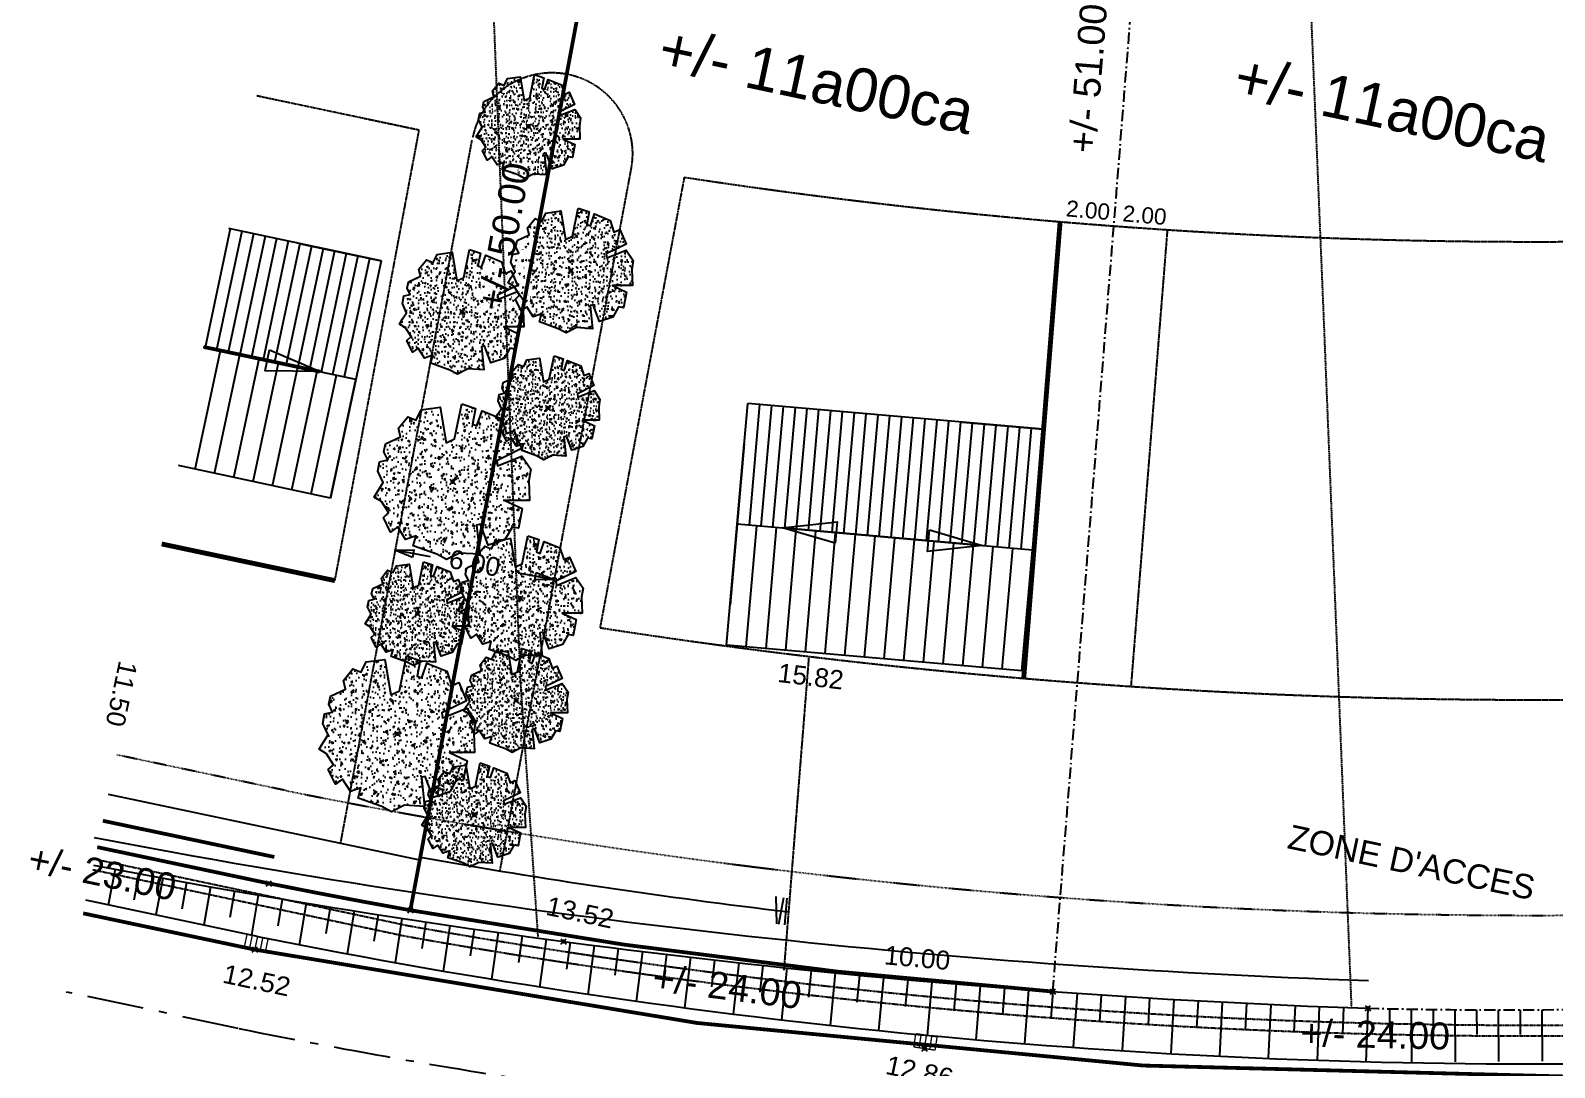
# Model space of a CAD drawing. Header units: millimetres. Extents: x -44462 to 306987, y -116160 to 12874.
# Drawn here: x 40287 to 45942, y 3058 to 6907 of the extents above; entities that cross this region are included whole.
import ezdxf
from ezdxf.enums import TextEntityAlignment as Align

# ---------------------------------------------------------------- set-up
doc = ezdxf.new("R2010")
doc.units = ezdxf.units.MM
doc.header["$PDMODE"] = 35
doc.header["$PDSIZE"] = 10
for name, pattern in [('DCAD_Center', [36, 21, -6, 3, -6]), ('DCAD_Dashed', [33, 21, -12]), ('DCAD_Phantom', [38, 14, -6, 3, -6, 3, -6])]:
    doc.linetypes.add(name, pattern=pattern)
for name, color, linetype in [('1', 7, 'Continuous'), ('2', 7, 'Continuous'), ('34', 7, 'Continuous'), ('38', 7, 'Continuous'), ('5', 7, 'Continuous'), ('BLANC', 7, 'Continuous'), ('BUREAU01', 1, 'Continuous'), ('COULEUR 8', 8, 'Continuous'), ('ROUGE', 1, 'Continuous'), ('TEXTE', 1, 'Continuous')]:
    doc.layers.add(name, color=color, linetype=linetype)
doc.styles.add('CENTURY GOTHIC', font='GOTHIC.TTF')
pattern_1 = [(83, (5373.626, -13432.752), (36.038852, 19.162198), [4.25172, -46.768935]), (28, (5373.626, -13432.75), (-29.821, 31.47816), [3.401377, -37.415148]), (133.4514, (5376.63, -13431.155), (6.217893, 50.64035), [3.613407, -39.74748]), (79.1842, (5367.45, -13423.243), (55.85128, 25.08205), [6.37758, -70.1534]), (129.6356, (5372.105, -13421.15), (14.361265, 75.17144), [5.42011, -59.62121]), (24.1842, (5367.45, -13423.24), (14.36121, 75.17145), [5.10207, -56.12272]), (54, (5373.75, -13422.533), (40.810308, -0.712347), [4.25172, -46.768935]), (359, (5373.75, -13422.533), (-10.82112, 41.988924), [3.401377, -37.415148]), (104.4514, (5377.15, -13422.592), (29.98922, 41.276554), [3.613407, -39.74748]), (70.5, (5373.626, -13432.752), (-9.7000967, 16.202517), [0.070862, -36.961631, 0.070862, -37.982044, 0.070862, -37.556872]), (40.5, (5373.626, -13432.752), (0.329744, 26.874248), [0.070862, -21.655434, 0.070862, -36.111287, 0.070862, -14.314129]), (0.5, (5363.024, -13439.637), (26.076398, 15.409623), [0.070862, -14.172404, 0.070862, -44.217902, 0.070862, -58.673754]), (350.5, (5358.27, -13442.725), (24.636174, 22.765477), [0.070862, -18.424126, 0.070862, -29.365222, 0.070862, -41.66687])]
pattern_2 = [(83, (5373.626, -13432.752), (36.038852, 19.162198), [4.25172, -46.768935]), (28, (5373.626, -13432.75), (-29.821, 31.47816), [3.401377, -37.415148]), (133.4514, (5376.63, -13431.155), (6.217893, 50.64035), [3.613407, -39.74748]), (79.1842, (5367.45, -13423.243), (55.85128, 25.08205), [6.37758, -70.1534]), (129.6356, (5372.105, -13421.15), (14.361265, 75.17144), [5.42011, -59.62121]), (24.1842, (5367.45, -13423.24), (14.36121, 75.17145), [5.10207, -56.12272]), (54, (5373.75, -13422.533), (40.810308, -0.712347), [4.25172, -46.768935]), (359, (5373.75, -13422.533), (-10.82112, 41.988924), [3.401377, -37.415148]), (104.4514, (5377.15, -13422.592), (29.98922, 41.276554), [3.613407, -39.74748]), (70.5, (5373.626, -13432.752), (-9.7000967, 16.202517), [0.070862, -36.961631, 0.070862, -37.982044, 0.070862, -37.556872]), (40.5, (5373.626, -13432.752), (0.329744, 26.874248), [0.070862, -21.655434, 0.070862, -36.111287, 0.070862, -14.314129]), (0.5, (5363.024, -13439.637), (26.076398, 15.409623), [0.070862, -14.172404, 0.070862, -44.217902, 0.070862, -58.673754]), (350.5, (5358.27, -13442.725), (24.636174, 22.765477), [0.070862, -18.424126, 0.070862, -29.365222, 0.070862, -41.66687])]
pattern_3 = [(83, (5373.626, -13432.75), (43.246623, 22.994637), [5.102066, -56.12272]), (28, (5373.626, -13432.75), (-35.7852, 37.77379), [4.08165, -44.89818]), (133.4514, (5377.23, -13430.836), (7.46147, 60.76842), [4.33609, -47.696974]), (79.1842, (5366.216, -13421.34), (67.021535, 30.09846), [7.6531, -84.18408]), (129.6356, (5371.8, -13418.83), (17.23352, 90.20573), [6.50413, -71.54545]), (24.1842, (5366.216, -13421.34), (17.23345, 90.20574), [6.12248, -67.34727]), (54, (5373.774, -13420.49), (48.97237, -0.854816), [5.102066, -56.12272]), (359, (5373.774, -13420.49), (-12.98534, 50.38671), [4.08165, -44.89818]), (104.4514, (5377.855, -13420.56), (35.987065, 49.531865), [4.33609, -47.696974]), (70.5, (5373.626, -13432.752), (-11.640116, 19.44302), [0.085034, -44.353957, 0.085034, -45.578453, 0.085034, -45.068246]), (40.5, (5373.626, -13432.752), (0.395693, 32.249098), [0.085034, -25.98652, 0.085034, -43.333544, 0.085034, -17.176954]), (0.5, (5360.903, -13441.014), (31.291678, 18.491548), [0.085034, -17.006885, 0.085034, -53.061482, 0.085034, -70.408505]), (350.5, (5355.198, -13444.72), (29.563409, 27.318572), [0.085034, -22.10895, 0.085034, -35.238266, 0.085034, -50.000243])]

msp = doc.modelspace()

# ---------------------------------------------------------------- hatches: boundary and pattern name
at = {"layer": '1', "linetype": 'Continuous'}
h = msp.add_hatch(dxfattribs=at)
h.set_pattern_fill('DC_XCONCRETE3', color=94, scale=5.668962, angle=33, style=0)
h.set_pattern_definition(pattern_1)
h.paths.add_polyline_path([(42157.5, 6741.8), (42191.5, 6731.3), (42184, 6692.6), (42195.3, 6688.2), (42208, 6725.1), (42257, 6705.1), (42268.5, 6669.2), (42286.5, 6677), (42305.7, 6631.9), (42244.6, 6601.8), (42246, 6589.2), (42306.5, 6613.3), (42328.2, 6580.7), (42323.7, 6552.9), (42325.5, 6503.4), (42264, 6503.4), (42307.5, 6483.3), (42297.9, 6434.7), (42282.1, 6437.4), (42264.5, 6406.3), (42223.4, 6392.5), (42203.7, 6444.5), (42194.3, 6442.4), (42202.2, 6370.4), (42152.4, 6373.5), (42120.2, 6357.1), (42096.3, 6370.3), (42037.9, 6391), (42044.6, 6416.2), (42018.8, 6407.3), (41999.4, 6438.1), (41981.7, 6425.4), (41964, 6461.3), (41976.9, 6473.6), (41959.4, 6500.6), (41941.3, 6511.9), (41950.9, 6528.3), (41963.2, 6547.6), (41950.1, 6575.6), (41954.4, 6599.3), (41974.5, 6603.9), (41965.1, 6623.7), (41969.2, 6643.3), (42006.4, 6660.7), (42001.4, 6682.2), (42024.6, 6710.8), (42045.3, 6702.3), (42057.5, 6727.7), (42104, 6734.2), (42118.8, 6646.3), (42140, 6656.2)], flags=0)
h = msp.add_hatch(dxfattribs=at)
h.set_pattern_fill('DC_XCONCRETE3', color=94, scale=6.802754, angle=33, style=0)
h.set_pattern_definition(pattern_3)
h.paths.add_polyline_path([(42319.1, 6245.7), (42359.9, 6233.1), (42350.9, 6186.6), (42364.5, 6181.3), (42379.6, 6225.6), (42438.5, 6201.6), (42452.3, 6158.5), (42473.9, 6167.9), (42496.9, 6113.8), (42423.6, 6077.7), (42425.3, 6062.6), (42497.9, 6091.5), (42524, 6052.3), (42518.5, 6019), (42520.7, 5959.5), (42446.9, 5959.6), (42499.1, 5935.4), (42487.6, 5877.2), (42468.6, 5880.4), (42447.5, 5843.1), (42398.1, 5826.5), (42374.5, 5888.9), (42363.3, 5886.4), (42372.8, 5799.9), (42312.9, 5803.7), (42274.3, 5784), (42245.7, 5799.9), (42175.5, 5824.7), (42183.6, 5854.9), (42152.6, 5844.3), (42129.3, 5881.2), (42108.1, 5866), (42086.9, 5909.1), (42102.3, 5923.8), (42081.3, 5956.2), (42059.6, 5969.8), (42071.2, 5989.5), (42085.9, 6012.6), (42070.1, 6046.3), (42075.4, 6074.7), (42099.5, 6080.2), (42088.1, 6103.9), (42093.1, 6127.5), (42137.7, 6148.3), (42131.8, 6174.2), (42159.5, 6208.5), (42184.4, 6198.2), (42199.1, 6228.7), (42254.9, 6236.6), (42272.6, 6131.1), (42298.1, 6142.9)], flags=0)
h = msp.add_hatch(dxfattribs=at)
h.set_pattern_fill('DC_XCONCRETE3', color=94, scale=6.802754, angle=33, style=0)
h.set_pattern_definition(pattern_3)
h.paths.add_polyline_path([(41916, 6092.3), (41956.8, 6079.7), (41947.7, 6033.3), (41961.3, 6027.9), (41976.5, 6072.3), (42035.3, 6048.3), (42049.1, 6005.2), (42070.8, 6014.5), (42093.7, 5960.4), (42020.5, 5924.4), (42022.2, 5909.2), (42094.7, 5938.1), (42120.8, 5898.9), (42115.4, 5865.6), (42117.5, 5806.2), (42043.8, 5806.3), (42096, 5782), (42084.4, 5723.8), (42065.4, 5727.1), (42044.4, 5689.7), (41995, 5673.2), (41971.3, 5735.6), (41960.1, 5733), (41969.6, 5646.6), (41909.8, 5650.3), (41871.1, 5630.6), (41842.6, 5646.5), (41772.4, 5671.3), (41780.5, 5701.5), (41749.5, 5690.9), (41726.2, 5727.8), (41704.9, 5712.7), (41683.8, 5755.7), (41699.2, 5770.5), (41678.2, 5802.8), (41656.5, 5816.4), (41668.1, 5836.1), (41682.8, 5859.2), (41667, 5892.9), (41672.2, 5921.3), (41696.4, 5926.8), (41685, 5950.6), (41690, 5974.1), (41734.6, 5995), (41728.6, 6020.8), (41756.4, 6055.1), (41781.3, 6044.9), (41796, 6075.4), (41851.7, 6083.2), (41869.5, 5977.8), (41895, 5989.6)], flags=0)
h = msp.add_hatch(dxfattribs=at)
h.set_pattern_fill('DC_XCONCRETE3', color=94, scale=5.668962, angle=33, style=0)
h.set_pattern_definition(pattern_1)
h.paths.add_polyline_path([(42229.5, 5698.4), (42263.5, 5687.9), (42255.9, 5649.2), (42267.3, 5644.8), (42279.9, 5681.7), (42329, 5661.7), (42340.5, 5625.8), (42358.5, 5633.6), (42377.6, 5588.5), (42316.6, 5558.5), (42318, 5545.9), (42378.5, 5569.9), (42400.2, 5537.3), (42395.7, 5509.5), (42397.4, 5460), (42336, 5460.1), (42379.5, 5439.9), (42369.9, 5391.4), (42354.1, 5394), (42336.5, 5362.9), (42295.3, 5349.1), (42275.6, 5401.1), (42266.3, 5399), (42274.2, 5327), (42224.3, 5330.1), (42192.1, 5313.7), (42168.3, 5326.9), (42109.8, 5347.6), (42116.6, 5372.8), (42090.8, 5363.9), (42071.3, 5394.7), (42053.6, 5382.1), (42036, 5417.9), (42048.8, 5430.2), (42031.3, 5457.2), (42013.3, 5468.5), (42022.9, 5484.9), (42035.2, 5504.2), (42022, 5532.3), (42026.4, 5555.9), (42046.5, 5560.5), (42037, 5580.3), (42041.2, 5599.9), (42078.4, 5617.3), (42073.4, 5638.9), (42096.5, 5667.4), (42117.3, 5658.9), (42129.5, 5684.3), (42176, 5690.8), (42190.8, 5603), (42212, 5612.8)], flags=0)
h = msp.add_hatch(dxfattribs=at)
h.set_pattern_fill('DC_XCONCRETE3', color=94, scale=8.503443, angle=33, style=0)
h.set_pattern_definition([(83, (5373.626, -13432.75), (54.05828, 28.743297), [6.37758, -70.1534]), (28, (5373.626, -13432.75), (-44.7315, 47.21724), [5.10207, -56.12272]), (133.4514, (5378.13, -13430.357), (9.32684, 75.96053), [5.42011, -59.62122]), (79.1842, (5364.36, -13418.49), (83.77692, 37.62307), [9.56637, -105.2301]), (129.6356, (5371.345, -13415.35), (21.5419, 112.75716), [8.13017, -89.43181]), (24.1842, (5364.36, -13418.49), (21.5418, 112.75718), [7.6531, -84.18408]), (54, (5373.81, -13417.423), (61.21546, -1.06852), [6.37758, -70.1534]), (359, (5373.81, -13417.423), (-16.23168, 62.98339), [5.10207, -56.12272]), (104.4514, (5378.91, -13417.51), (44.98383, 61.91483), [5.42011, -59.62122]), (70.5, (5373.626, -13432.752), (-14.550145, 24.303775), [0.106293, -55.442446, 0.106293, -56.973066, 0.106293, -56.335308]), (40.5, (5373.626, -13432.752), (0.494617, 40.311372), [0.106293, -32.48315, 0.106293, -54.16693, 0.106293, -21.471193]), (0.5, (5357.723, -13443.08), (39.114597, 23.114435), [0.106293, -21.258607, 0.106293, -66.326853, 0.106293, -88.010632]), (350.5, (5350.59, -13447.71), (36.95426, 34.148215), [0.106293, -27.63619, 0.106293, -44.047833, 0.106293, -62.500304])])
h.paths.add_polyline_path([(41887.2, 5519.8), (41938.2, 5504.1), (41926.9, 5446), (41943.9, 5439.3), (41962.9, 5494.7), (42036.4, 5464.7), (42053.7, 5410.9), (42080.7, 5422.5), (42109.4, 5354.9), (42017.9, 5309.8), (42020, 5290.9), (42110.7, 5327), (42143.3, 5278.1), (42136.5, 5236.5), (42139.1, 5162.1), (42046.9, 5162.2), (42112.2, 5132), (42097.8, 5059.2), (42074.1, 5063.2), (42047.7, 5016.5), (41986, 4995.9), (41956.4, 5073.9), (41942.4, 5070.7), (41954.3, 4962.6), (41879.4, 4967.3), (41831.2, 4942.7), (41795.4, 4962.6), (41707.7, 4993.5), (41717.8, 5031.3), (41679.1, 5018), (41650, 5064.2), (41623.4, 5045.2), (41596.9, 5099), (41616.2, 5117.5), (41590, 5157.9), (41562.9, 5174.9), (41577.3, 5199.5), (41595.8, 5228.4), (41576, 5270.5), (41582.5, 5306), (41612.7, 5313), (41598.5, 5342.6), (41604.8, 5372), (41660.5, 5398.1), (41653, 5430.4), (41687.8, 5473.3), (41718.9, 5460.5), (41737.2, 5498.6), (41806.9, 5508.4), (41829.1, 5376.6), (41861, 5391.4)], flags=0)
h = msp.add_hatch(dxfattribs=at)
h.set_pattern_fill('DC_XCONCRETE3', color=94, scale=6.802754, angle=33, style=0)
h.set_pattern_definition([(83, (5373.626, -13432.75), (43.246623, 22.994637), [5.102066, -56.12272]), (28, (5373.626, -13432.75), (-35.7852, 37.77379), [4.08165, -44.89818]), (133.4514, (5377.23, -13430.836), (7.46147, 60.76842), [4.33609, -47.696974]), (79.1842, (5366.216, -13421.34), (67.021535, 30.09846), [7.6531, -84.18408]), (129.6356, (5371.8, -13418.83), (17.23352, 90.20573), [6.50413, -71.54545]), (24.1842, (5366.216, -13421.34), (17.23345, 90.20574), [6.12248, -67.34727]), (54, (5373.774, -13420.49), (48.97237, -0.854816), [5.102066, -56.12272]), (359, (5373.774, -13420.49), (-12.98534, 50.38671), [4.08165, -44.89818]), (104.4514, (5377.855, -13420.56), (35.987065, 49.531865), [4.33609, -47.696974]), (70.5, (5373.626, -13432.752), (-11.640116, 19.44302), [0.085034, -44.353957, 0.085034, -45.578453, 0.085034, -45.068246]), (40.5, (5373.626, -13432.752), (0.395693, 32.249098), [0.085034, -25.98652, 0.085034, -43.333544, 0.085034, -17.176954]), (0.5, (5360.903, -13441.014), (31.291678, 18.491548), [0.085034, -17.006885, 0.085034, -53.061482, 0.085034, -70.408505]), (350.5, (5355.198, -13444.72), (29.563409, 27.318572), [0.085034, -22.10895, 0.085034, -35.238266, 0.085034, -50.000243])])
h.paths.add_polyline_path([(42132.5, 5030.3), (42173.3, 5017.7), (42164.2, 4971.3), (42177.9, 4965.9), (42193, 5010.2), (42251.9, 4986.3), (42265.7, 4943.2), (42287.3, 4952.5), (42310.3, 4898.4), (42237, 4862.3), (42238.7, 4847.2), (42311.2, 4876.1), (42337.4, 4836.9), (42331.9, 4803.6), (42334, 4744.2), (42260.3, 4744.3), (42312.5, 4720), (42301, 4661.8), (42282, 4665), (42260.9, 4627.7), (42211.5, 4611.2), (42187.9, 4673.6), (42176.7, 4671), (42186.2, 4584.6), (42126.3, 4588.3), (42087.7, 4568.6), (42059.1, 4584.5), (41988.9, 4609.3), (41997, 4639.5), (41966, 4628.9), (41942.7, 4665.8), (41921.5, 4650.7), (41900.3, 4693.7), (41915.7, 4708.5), (41894.7, 4740.8), (41873, 4754.4), (41884.6, 4774.1), (41899.3, 4797.2), (41883.5, 4830.9), (41888.7, 4859.3), (41912.9, 4864.8), (41901.5, 4888.6), (41906.5, 4912.1), (41951.1, 4932.9), (41945.1, 4958.8), (41972.9, 4993.1), (41997.8, 4982.9), (42012.5, 5013.4), (42068.3, 5021.2), (42086, 4915.7), (42111.5, 4927.6)], flags=0)
h = msp.add_hatch(dxfattribs=at)
h.set_pattern_fill('DC_XCONCRETE3', color=94, scale=5.668962, angle=33, style=0)
h.set_pattern_definition(pattern_2)
h.paths.add_polyline_path([(41745.3, 4934.1), (41779.3, 4923.6), (41771.8, 4884.9), (41783.1, 4880.5), (41795.8, 4917.4), (41844.8, 4897.4), (41856.3, 4861.5), (41874.3, 4869.3), (41893.5, 4824.2), (41832.4, 4794.1), (41833.8, 4781.5), (41894.3, 4805.6), (41916, 4773), (41911.5, 4745.2), (41913.3, 4695.7), (41851.8, 4695.7), (41895.3, 4675.6), (41885.7, 4627), (41869.9, 4629.7), (41852.3, 4598.6), (41811.1, 4584.8), (41791.5, 4636.8), (41782.1, 4634.7), (41790, 4562.7), (41740.1, 4565.8), (41708, 4549.4), (41684.1, 4562.6), (41625.7, 4583.3), (41632.4, 4608.5), (41606.6, 4599.6), (41587.2, 4630.4), (41569.5, 4617.8), (41551.8, 4653.6), (41564.7, 4665.9), (41547.2, 4692.9), (41529.1, 4704.2), (41538.7, 4720.6), (41551, 4739.9), (41537.8, 4767.9), (41542.2, 4791.6), (41562.3, 4796.2), (41552.8, 4816), (41557, 4835.6), (41594.2, 4853), (41589.2, 4874.5), (41612.3, 4903.1), (41633.1, 4894.6), (41645.3, 4920), (41691.8, 4926.5), (41706.6, 4838.7), (41727.8, 4848.5)], flags=0)
h = msp.add_hatch(dxfattribs=at)
h.set_pattern_fill('DC_XCONCRETE3', color=94, scale=8.503443, angle=33, style=0)
h.set_pattern_definition([(83, (5373.626, -13432.75), (54.05828, 28.743297), [6.37758, -70.1534]), (28, (5373.626, -13432.75), (-44.7315, 47.21724), [5.10207, -56.12272]), (133.4514, (5378.13, -13430.357), (9.32684, 75.96053), [5.42011, -59.62122]), (79.1842, (5364.36, -13418.49), (83.77692, 37.62307), [9.56637, -105.2301]), (129.6356, (5371.345, -13415.35), (21.5419, 112.75716), [8.13017, -89.43181]), (24.1842, (5364.36, -13418.49), (21.5418, 112.75718), [7.6531, -84.18408]), (54, (5373.81, -13417.423), (61.21546, -1.06852), [6.37758, -70.1534]), (359, (5373.81, -13417.423), (-16.23168, 62.98339), [5.10207, -56.12272]), (104.4514, (5378.91, -13417.51), (44.98383, 61.91483), [5.42011, -59.62122]), (70.5, (5373.626, -13432.752), (-14.550145, 24.303775), [0.106293, -55.442446, 0.106293, -56.973066, 0.106293, -56.335308]), (40.5, (5373.626, -13432.752), (0.494617, 40.311372), [0.106293, -32.48315, 0.106293, -54.16693, 0.106293, -21.471193]), (0.5, (5357.723, -13443.08), (39.114597, 23.114435), [0.106293, -21.258607, 0.106293, -66.326853, 0.106293, -88.010632]), (350.5, (5350.59, -13447.71), (36.95426, 34.148215), [0.106293, -27.63619, 0.106293, -44.047833, 0.106293, -62.500304])])
h.paths.add_polyline_path([(41682.7, 4584.1), (41733.7, 4568.4), (41722.4, 4510.3), (41739.4, 4503.6), (41758.3, 4559.1), (41831.9, 4529.1), (41849.1, 4475.2), (41876.2, 4486.9), (41904.9, 4419.3), (41813.3, 4374.2), (41815.4, 4355.3), (41906.1, 4391.3), (41938.8, 4342.4), (41932, 4300.8), (41934.6, 4226.4), (41842.4, 4226.6), (41907.7, 4196.3), (41893.3, 4123.5), (41869.5, 4127.5), (41843.2, 4080.9), (41781.4, 4060.2), (41751.9, 4138.2), (41737.9, 4135), (41749.8, 4027), (41674.9, 4031.6), (41626.6, 4007), (41590.9, 4026.9), (41503.2, 4057.8), (41513.3, 4095.7), (41474.6, 4082.4), (41445.5, 4128.5), (41418.9, 4109.6), (41392.4, 4163.4), (41411.7, 4181.8), (41385.4, 4222.2), (41358.3, 4239.3), (41372.8, 4263.9), (41391.2, 4292.8), (41371.5, 4334.9), (41378, 4370.4), (41408.2, 4377.3), (41394, 4406.9), (41400.2, 4436.4), (41456, 4462.4), (41448.5, 4494.8), (41483.2, 4537.6), (41514.3, 4524.8), (41532.7, 4562.9), (41602.4, 4572.7), (41624.6, 4440.9), (41656.4, 4455.7)], flags=0)
h = msp.add_hatch(dxfattribs=at)
h.set_pattern_fill('DC_XCONCRETE3', color=94, scale=5.668962, angle=33, style=0)
h.set_pattern_definition(pattern_2)
h.paths.add_polyline_path([(42111.5, 4612.1), (42145.5, 4601.6), (42137.9, 4562.9), (42149.3, 4558.5), (42161.9, 4595.4), (42210.9, 4575.4), (42222.4, 4539.5), (42240.5, 4547.3), (42259.6, 4502.2), (42198.6, 4472.1), (42200, 4459.5), (42260.4, 4483.6), (42282.2, 4450.9), (42277.7, 4423.2), (42279.4, 4373.7), (42218, 4373.7), (42261.5, 4353.6), (42251.9, 4305), (42236, 4307.7), (42218.5, 4276.6), (42177.3, 4262.8), (42157.6, 4314.8), (42148.3, 4312.7), (42156.2, 4240.7), (42106.3, 4243.8), (42074.1, 4227.4), (42050.3, 4240.6), (41991.8, 4261.3), (41998.5, 4286.5), (41972.8, 4277.6), (41953.3, 4308.4), (41935.6, 4295.7), (41918, 4331.6), (41930.8, 4343.9), (41913.3, 4370.9), (41895.2, 4382.2), (41904.9, 4398.6), (41917.2, 4417.9), (41904, 4445.9), (41908.4, 4469.6), (41928.5, 4474.2), (41919, 4494), (41923.2, 4513.6), (41960.3, 4531), (41955.4, 4552.5), (41978.5, 4581.1), (41999.2, 4572.6), (42011.5, 4598), (42057.9, 4604.5), (42072.8, 4516.6), (42094, 4526.5)], flags=0)
h = msp.add_hatch(dxfattribs=at)
h.set_pattern_fill('DC_XCONCRETE3', color=94, scale=5.668962, angle=33, style=0)
h.set_pattern_definition(pattern_2)
h.paths.add_polyline_path([(41955.8, 4187.4), (41989.8, 4176.9), (41982.3, 4138.2), (41993.6, 4133.8), (42006.2, 4170.7), (42055.3, 4150.7), (42066.8, 4114.8), (42084.8, 4122.6), (42103.9, 4077.5), (42042.9, 4047.5), (42044.3, 4034.9), (42104.8, 4058.9), (42126.5, 4026.3), (42122, 3998.5), (42123.8, 3949), (42062.3, 3949.1), (42105.8, 3928.9), (42096.2, 3880.4), (42080.4, 3883.1), (42062.8, 3851.9), (42021.6, 3838.1), (42001.9, 3890.2), (41992.6, 3888), (42000.5, 3816), (41950.6, 3819.1), (41918.5, 3802.7), (41894.6, 3816), (41836.2, 3836.6), (41842.9, 3861.8), (41817.1, 3852.9), (41797.7, 3883.7), (41780, 3871.1), (41762.3, 3906.9), (41775.2, 3919.2), (41757.7, 3946.2), (41739.6, 3957.5), (41749.2, 3973.9), (41761.5, 3993.2), (41748.3, 4021.3), (41752.7, 4044.9), (41772.8, 4049.5), (41763.3, 4069.3), (41767.5, 4088.9), (41804.7, 4106.3), (41799.7, 4127.9), (41822.8, 4156.4), (41843.6, 4147.9), (41855.8, 4173.3), (41902.3, 4179.8), (41917.1, 4092), (41938.3, 4101.8)], flags=0)

# ---------------------------------------------------------------- linework, layer by layer
at = {"layer": '1', "color": 1, "linetype": 'DCAD_Dashed', "ltscale": 0.090909, "const_width": 14, "flags": 128}
for points in [[(41696.8, 3641.6), (42623.2, 8596.4)], [(41171.5, 3741.3), (40535, 3875.8)]]:
    msp.add_lwpolyline(points, dxfattribs=at)
at = {"layer": '1', "color": 92, "linetype": 'Continuous', "flags": 128}
for points in [[(42157.7, 6742.6), (42191.5, 6731.3), (42184, 6692.6), (42195.3, 6688.2), (42208, 6725.1), (42257, 6705.1), (42268.5, 6669.2), (42286.5, 6677), (42305.7, 6631.9), (42244.6, 6601.8), (42246, 6589.2), (42306.5, 6613.3), (42328.2, 6580.7), (42323.7, 6552.9), (42325.5, 6503.4), (42264, 6503.4), (42307.5, 6483.3), (42297.9, 6434.7), (42282.1, 6437.4), (42264.5, 6406.3), (42223.4, 6392.5), (42203.7, 6444.5), (42194.3, 6442.4), (42202.2, 6370.4), (42152.4, 6373.5), (42120.2, 6357.1), (42096.3, 6370.3), (42037.9, 6391), (42044.6, 6416.2), (42018.8, 6407.3), (41999.4, 6438.1), (41981.7, 6425.4), (41964, 6461.3), (41976.9, 6473.6), (41959.4, 6500.6), (41941.3, 6511.9), (41950.9, 6528.3), (41963.2, 6547.6), (41950.1, 6575.6), (41954.4, 6599.3), (41974.5, 6603.9), (41965.1, 6623.7), (41969.2, 6643.3), (42006.4, 6660.7), (42001.4, 6682.2), (42024.6, 6710.8), (42045.3, 6702.3), (42057.5, 6727.7), (42104, 6734.2), (42118.8, 6646.3), (42140, 6656.2), (42157.7, 6742.6)], [(42229.7, 5699.2), (42263.5, 5687.9), (42255.9, 5649.2), (42267.3, 5644.8), (42279.9, 5681.7), (42329, 5661.7), (42340.5, 5625.8), (42358.5, 5633.6), (42377.6, 5588.5), (42316.6, 5558.5), (42318, 5545.9), (42378.5, 5569.9), (42400.2, 5537.3), (42395.7, 5509.5), (42397.4, 5460), (42336, 5460.1), (42379.5, 5439.9), (42369.9, 5391.4), (42354.1, 5394), (42336.5, 5362.9), (42295.3, 5349.1), (42275.6, 5401.1), (42266.3, 5399), (42274.2, 5327), (42224.3, 5330.1), (42192.1, 5313.7), (42168.3, 5326.9), (42109.8, 5347.6), (42116.6, 5372.8), (42090.8, 5363.9), (42071.3, 5394.7), (42053.6, 5382.1), (42036, 5417.9), (42048.8, 5430.2), (42031.3, 5457.2), (42013.3, 5468.5), (42022.9, 5484.9), (42035.2, 5504.2), (42022, 5532.3), (42026.4, 5555.9), (42046.5, 5560.5), (42037, 5580.3), (42041.2, 5599.9), (42078.4, 5617.3), (42073.4, 5638.9), (42096.5, 5667.4), (42117.3, 5658.9), (42129.5, 5684.3), (42176, 5690.8), (42190.8, 5603), (42212, 5612.8), (42229.7, 5699.2)], [(41745.5, 4934.9), (41779.3, 4923.6), (41771.8, 4884.9), (41783.1, 4880.5), (41795.8, 4917.4), (41844.8, 4897.4), (41856.3, 4861.5), (41874.3, 4869.3), (41893.5, 4824.2), (41832.4, 4794.1), (41833.8, 4781.5), (41894.3, 4805.6), (41916, 4773), (41911.5, 4745.2), (41913.3, 4695.7), (41851.8, 4695.7), (41895.3, 4675.6), (41885.7, 4627), (41869.9, 4629.7), (41852.3, 4598.6), (41811.1, 4584.8), (41791.5, 4636.8), (41782.1, 4634.7), (41790, 4562.7), (41740.1, 4565.8), (41708, 4549.4), (41684.1, 4562.6), (41625.7, 4583.3), (41632.4, 4608.5), (41606.6, 4599.6), (41587.2, 4630.4), (41569.5, 4617.8), (41551.8, 4653.6), (41564.7, 4665.9), (41547.2, 4692.9), (41529.1, 4704.2), (41538.7, 4720.6), (41551, 4739.9), (41537.8, 4767.9), (41542.2, 4791.6), (41562.3, 4796.2), (41552.8, 4816), (41557, 4835.6), (41594.2, 4853), (41589.2, 4874.5), (41612.3, 4903.1), (41633.1, 4894.6), (41645.3, 4920), (41691.8, 4926.5), (41706.6, 4838.7), (41727.8, 4848.5), (41745.5, 4934.9)], [(42111.7, 4612.9), (42145.5, 4601.6), (42137.9, 4562.9), (42149.3, 4558.5), (42161.9, 4595.4), (42210.9, 4575.4), (42222.4, 4539.5), (42240.5, 4547.3), (42259.6, 4502.2), (42198.6, 4472.1), (42200, 4459.5), (42260.4, 4483.6), (42282.2, 4450.9), (42277.7, 4423.2), (42279.4, 4373.7), (42218, 4373.7), (42261.5, 4353.6), (42251.9, 4305), (42236, 4307.7), (42218.5, 4276.6), (42177.3, 4262.8), (42157.6, 4314.8), (42148.3, 4312.7), (42156.2, 4240.7), (42106.3, 4243.8), (42074.1, 4227.4), (42050.3, 4240.6), (41991.8, 4261.3), (41998.5, 4286.5), (41972.8, 4277.6), (41953.3, 4308.4), (41935.6, 4295.7), (41918, 4331.6), (41930.8, 4343.9), (41913.3, 4370.9), (41895.2, 4382.2), (41904.9, 4398.6), (41917.2, 4417.9), (41904, 4445.9), (41908.4, 4469.6), (41928.5, 4474.2), (41919, 4494), (41923.2, 4513.6), (41960.3, 4531), (41955.4, 4552.5), (41978.5, 4581.1), (41999.2, 4572.6), (42011.5, 4598), (42057.9, 4604.5), (42072.8, 4516.6), (42094, 4526.5), (42111.7, 4612.9)], [(41956, 4188.2), (41989.8, 4176.9), (41982.3, 4138.2), (41993.6, 4133.8), (42006.2, 4170.7), (42055.3, 4150.7), (42066.8, 4114.8), (42084.8, 4122.6), (42103.9, 4077.5), (42042.9, 4047.5), (42044.3, 4034.9), (42104.8, 4058.9), (42126.5, 4026.3), (42122, 3998.5), (42123.8, 3949), (42062.3, 3949.1), (42105.8, 3928.9), (42096.2, 3880.4), (42080.4, 3883.1), (42062.8, 3851.9), (42021.6, 3838.1), (42001.9, 3890.2), (41992.6, 3888), (42000.5, 3816), (41950.6, 3819.1), (41918.5, 3802.7), (41894.6, 3816), (41836.2, 3836.6), (41842.9, 3861.8), (41817.1, 3852.9), (41797.7, 3883.7), (41780, 3871.1), (41762.3, 3906.9), (41775.2, 3919.2), (41757.7, 3946.2), (41739.6, 3957.5), (41749.2, 3973.9), (41761.5, 3993.2), (41748.3, 4021.3), (41752.7, 4044.9), (41772.8, 4049.5), (41763.3, 4069.3), (41767.5, 4088.9), (41804.7, 4106.3), (41799.7, 4127.9), (41822.8, 4156.4), (41843.6, 4147.9), (41855.8, 4173.3), (41902.3, 4179.8), (41917.1, 4092), (41938.3, 4101.8), (41956, 4188.2)]]:
    msp.add_lwpolyline(points, close=True, dxfattribs=at)
at = {"layer": '1', "color": 5, "linetype": 'DCAD_Center', "ltscale": 0.055556, "flags": 128}
for points in [[(41729.4, 6536.4), (41127.6, 6663.6)], [(41416.9, 4864.9), (40774.1, 5000.7)]]:
    msp.add_lwpolyline(points, dxfattribs=at)
at = {"layer": '1', "color": 92, "linetype": 'Continuous', "ltscale": 1.2, "flags": 128}
for points in [[(42319.3, 6246.6), (42359.9, 6233.1), (42350.9, 6186.6), (42364.5, 6181.3), (42379.6, 6225.6), (42438.5, 6201.6), (42452.3, 6158.5), (42473.9, 6167.9), (42496.9, 6113.8), (42423.6, 6077.7), (42425.3, 6062.6), (42497.9, 6091.5), (42524, 6052.3), (42518.5, 6019), (42520.7, 5959.5), (42446.9, 5959.6), (42499.1, 5935.4), (42487.6, 5877.2), (42468.6, 5880.4), (42447.5, 5843.1), (42398.1, 5826.5), (42374.5, 5888.9), (42363.3, 5886.4), (42372.8, 5799.9), (42312.9, 5803.7), (42274.3, 5784), (42245.7, 5799.9), (42175.5, 5824.7), (42183.6, 5854.9), (42152.6, 5844.3), (42129.3, 5881.2), (42108.1, 5866), (42086.9, 5909.1), (42102.3, 5923.8), (42081.3, 5956.2), (42059.6, 5969.8), (42071.2, 5989.5), (42085.9, 6012.6), (42070.1, 6046.3), (42075.4, 6074.7), (42099.5, 6080.2), (42088.1, 6103.9), (42093.1, 6127.5), (42137.7, 6148.3), (42131.8, 6174.2), (42159.5, 6208.5), (42184.4, 6198.2), (42199.1, 6228.7), (42254.9, 6236.6), (42272.6, 6131.1), (42298.1, 6142.9), (42319.3, 6246.6)], [(41916.2, 6093.3), (41956.8, 6079.7), (41947.7, 6033.3), (41961.3, 6027.9), (41976.5, 6072.3), (42035.3, 6048.3), (42049.1, 6005.2), (42070.8, 6014.5), (42093.7, 5960.4), (42020.5, 5924.4), (42022.2, 5909.2), (42094.7, 5938.1), (42120.8, 5898.9), (42115.4, 5865.6), (42117.5, 5806.2), (42043.8, 5806.3), (42096, 5782), (42084.4, 5723.8), (42065.4, 5727.1), (42044.4, 5689.7), (41995, 5673.2), (41971.3, 5735.6), (41960.1, 5733), (41969.6, 5646.6), (41909.8, 5650.3), (41871.1, 5630.6), (41842.6, 5646.5), (41772.4, 5671.3), (41780.5, 5701.5), (41749.5, 5690.9), (41726.2, 5727.8), (41704.9, 5712.7), (41683.8, 5755.7), (41699.2, 5770.5), (41678.2, 5802.8), (41656.5, 5816.4), (41668.1, 5836.1), (41682.8, 5859.2), (41667, 5892.9), (41672.2, 5921.3), (41696.4, 5926.8), (41685, 5950.6), (41690, 5974.1), (41734.6, 5995), (41728.6, 6020.8), (41756.4, 6055.1), (41781.3, 6044.9), (41796, 6075.4), (41851.7, 6083.2), (41869.5, 5977.8), (41895, 5989.6), (41916.2, 6093.3)], [(42132.7, 5031.3), (42173.3, 5017.7), (42164.2, 4971.3), (42177.9, 4965.9), (42193, 5010.2), (42251.9, 4986.3), (42265.7, 4943.2), (42287.3, 4952.5), (42310.3, 4898.4), (42237, 4862.3), (42238.7, 4847.2), (42311.2, 4876.1), (42337.4, 4836.9), (42331.9, 4803.6), (42334, 4744.2), (42260.3, 4744.3), (42312.5, 4720), (42301, 4661.8), (42282, 4665), (42260.9, 4627.7), (42211.5, 4611.2), (42187.9, 4673.6), (42176.7, 4671), (42186.2, 4584.6), (42126.3, 4588.3), (42087.7, 4568.6), (42059.1, 4584.5), (41988.9, 4609.3), (41997, 4639.5), (41966, 4628.9), (41942.7, 4665.8), (41921.5, 4650.7), (41900.3, 4693.7), (41915.7, 4708.5), (41894.7, 4740.8), (41873, 4754.4), (41884.6, 4774.1), (41899.3, 4797.2), (41883.5, 4830.9), (41888.7, 4859.3), (41912.9, 4864.8), (41901.5, 4888.6), (41906.5, 4912.1), (41951.1, 4932.9), (41945.1, 4958.8), (41972.9, 4993.1), (41997.8, 4982.9), (42012.5, 5013.4), (42068.3, 5021.2), (42086, 4915.7), (42111.5, 4927.6), (42132.7, 5031.3)]]:
    msp.add_lwpolyline(points, close=True, dxfattribs=at)
at = {"layer": '1', "color": 92, "linetype": 'Continuous', "ltscale": 1.5, "flags": 128}
for points in [[(41887.5, 5521), (41938.2, 5504.1), (41926.9, 5446), (41943.9, 5439.3), (41962.9, 5494.7), (42036.4, 5464.7), (42053.7, 5410.9), (42080.7, 5422.5), (42109.4, 5354.9), (42017.9, 5309.8), (42020, 5290.9), (42110.7, 5327), (42143.3, 5278.1), (42136.5, 5236.5), (42139.1, 5162.1), (42046.9, 5162.2), (42112.2, 5132), (42097.8, 5059.2), (42074.1, 5063.2), (42047.7, 5016.5), (41986, 4995.9), (41956.4, 5073.9), (41942.4, 5070.7), (41954.3, 4962.6), (41879.4, 4967.3), (41831.2, 4942.7), (41795.4, 4962.6), (41707.7, 4993.5), (41717.8, 5031.3), (41679.1, 5018), (41650, 5064.2), (41623.4, 5045.2), (41596.9, 5099), (41616.2, 5117.5), (41590, 5157.9), (41562.9, 5174.9), (41577.3, 5199.5), (41595.8, 5228.4), (41576, 5270.5), (41582.5, 5306), (41612.7, 5313), (41598.5, 5342.6), (41604.8, 5372), (41660.5, 5398.1), (41653, 5430.4), (41687.8, 5473.3), (41718.9, 5460.5), (41737.2, 5498.6), (41806.9, 5508.4), (41829.1, 5376.6), (41861, 5391.4), (41887.5, 5521)], [(41683, 4585.3), (41733.7, 4568.4), (41722.4, 4510.3), (41739.4, 4503.6), (41758.3, 4559.1), (41831.9, 4529.1), (41849.1, 4475.2), (41876.2, 4486.9), (41904.9, 4419.3), (41813.3, 4374.2), (41815.4, 4355.3), (41906.1, 4391.3), (41938.8, 4342.4), (41932, 4300.8), (41934.6, 4226.4), (41842.4, 4226.6), (41907.7, 4196.3), (41893.3, 4123.5), (41869.5, 4127.5), (41843.2, 4080.9), (41781.4, 4060.2), (41751.9, 4138.2), (41737.9, 4135), (41749.8, 4027), (41674.9, 4031.6), (41626.6, 4007), (41590.9, 4026.9), (41503.2, 4057.8), (41513.3, 4095.7), (41474.6, 4082.4), (41445.5, 4128.5), (41418.9, 4109.6), (41392.4, 4163.4), (41411.7, 4181.8), (41385.4, 4222.2), (41358.3, 4239.3), (41372.8, 4263.9), (41391.2, 4292.8), (41371.5, 4334.9), (41378, 4370.4), (41408.2, 4377.3), (41394, 4406.9), (41400.2, 4436.4), (41456, 4462.4), (41448.5, 4494.8), (41483.2, 4537.6), (41514.3, 4524.8), (41532.7, 4562.9), (41602.4, 4572.7), (41624.6, 4440.9), (41656.4, 4455.7), (41683, 4585.3)]]:
    msp.add_lwpolyline(points, close=True, dxfattribs=at)
at = {"layer": '1', "color": 1, "linetype": 'DCAD_Dashed', "ltscale": 0.090909, "const_width": 14}
for points in [[(41171.7, 3741.3, 0.005622), (41696.8, 3641.6)], [(41696.8, 3641.6, 0.025286), (44080.4, 3339.9)]]:
    msp.add_lwpolyline(points, format="xyb", dxfattribs=at)
at = {"layer": '1', "color": 3, "linetype": 'Continuous', "ltscale": 2, "flags": 128}
for points in [[(43053.2, 3692.3), (43055, 3591.6)], [(43063.7, 3589.9), (43082.3, 3688.5)], [(43086, 3587.4), (43094.2, 3686.7)]]:
    msp.add_lwpolyline(points, dxfattribs=at)
at = {"layer": '1', "color": 7, "linetype": 'Continuous', "ltscale": 2, "flags": 128}
for points in [[(44080.4, 3339.9), (44073.2, 3240.2)], [(45159, 3281), (45155.3, 3181.1)], [(45248.9, 3277.8), (45242.1, 3077.9)], [(45329.7, 3278.2), (45330.2, 3178.2)]]:
    msp.add_lwpolyline(points, dxfattribs=at)
at = {"layer": '1', "color": 7, "linetype": 'Continuous', "ltscale": 2}
for points in [[(45410.4, 3274.6), (45411.5, 3078.7)], [(45491.1, 3273.4), (45491.7, 3179.1)], [(45571.9, 3272.6), (45572.9, 3079.6)], [(45652.6, 3272.1), (45653.1, 3180)], [(45733.3, 3271.9), (45734.4, 3080.5)], [(45814.1, 3272), (45814.6, 3180.9)], [(45894.8, 3272.4), (45895.8, 3081.4)]]:
    msp.add_lwpolyline(points, dxfattribs=at)
at = {"layer": '1', "color": 5, "linetype": 'DCAD_Center', "ltscale": 0.055556}
for radius, start, end in [(20919.2, 261.32575, 265.71728), (20919.2, 265.71728, 270.49965), (22619.2, 261.18174, 265.69667), (22619.2, 265.69667, 270.49965)]:
    msp.add_arc((45869, 27041.8), radius, start, end, dxfattribs=at)
at = {"layer": '1', "color": 7}
for p in [(42135.2, 6550), (42292.3, 6015.5), (41889.2, 5862.1), (42207.2, 5506.6), (41853.7, 5232), (42105.7, 4800.1), (41723, 4742.3), (42089.2, 4420.3), (41649.2, 4296.4), (41933.5, 3995.6)]:
    msp.add_point(p, dxfattribs=at)
at = {"layer": '1', "color": 6}
msp.add_point((41171.5, 3741.3), dxfattribs=at)
at = {"layer": '1', "color": 1}
for p in [(41696.8, 3641.6), (44080.4, 3339.9)]:
    msp.add_point(p, dxfattribs=at)
at = {"layer": '2', "color": 5}
for p in [(41119.6, 3495.5, -1251.8), (42265, 3525.9, -1352.2), (45248.9, 3277.8, -1401.1), (43604, 3128.3, -1286)]:
    msp.add_point(p, dxfattribs=at)
at = {"layer": '34', "color": 38, "linetype": 'DCAD_Dashed', "ltscale": 0.045455, "flags": 128}
msp.add_lwpolyline([(41905.9, 9442.7), (42104.7, 4490.1), (42169.9, 3541.8)], dxfattribs=at)
at = {"layer": '38', "color": 5, "linetype": 'DCAD_Center', "ltscale": 0.055556, "flags": 128}
for points in [[(41416.9, 4864.9), (41729.4, 6536.4)], [(42401.5, 4689.9), (42714.1, 6361.8)], [(43972.4, 4502.2), (44107.5, 6196.8)], [(44371.3, 4472.2), (44506.4, 6167)]]:
    msp.add_lwpolyline(points, dxfattribs=at)
at = {"layer": '38', "color": 92, "linetype": 'DCAD_Center', "ltscale": 0.055556, "flags": 128}
for points in [[(41438, 3889.5), (41926, 6499.6)], [(42029.3, 3787.4), (42517.5, 6398.6)]]:
    msp.add_lwpolyline(points, dxfattribs=at)
at = {"layer": '38', "color": 140, "linetype": 'Continuous', "ltscale": 2, "const_width": 18, "flags": 128}
msp.add_lwpolyline([(44107.5, 6196.8), (43972.4, 4502.2)], dxfattribs=at)
at = {"layer": '38', "color": 6, "linetype": 'Continuous', "ltscale": 2, "const_width": 18, "flags": 128}
msp.add_lwpolyline([(40774.2, 5000.9), (41416.9, 4864.9)], dxfattribs=at)
at = {"layer": '38', "color": 92, "linetype": 'Continuous', "ltscale": 0.125, "flags": 128}
for points in [[(41705, 4951.2), (41638.7, 4977.7), (41710.1, 4978.8), (41705, 4951.2)], [(42163.7, 4895.1), (42230, 4868.6), (42158.6, 4867.6), (42163.7, 4895.1)]]:
    msp.add_lwpolyline(points, close=True, dxfattribs=at)
for points in [[(41772, 4953.1), (41638.7, 4977.7)], [(42096.7, 4893.2), (42230, 4868.6)]]:
    msp.add_lwpolyline(points, dxfattribs=at)
at = {"layer": '38', "color": 30, "linetype": 'DCAD_Center', "ltscale": 0.055556, "flags": 128}
msp.add_lwpolyline([(43083.6, 3419.4), (43176.3, 4583.4)], dxfattribs=at)
at = {"layer": '38', "color": 230, "linetype": 'DCAD_Phantom', "ltscale": 0.131579, "flags": 128}
msp.add_lwpolyline([(41243.9, 4083.8), (40607.8, 4218.2)], dxfattribs=at)
at = {"layer": '38', "color": 94, "linetype": 'Continuous', "flags": 128}
msp.add_lwpolyline([(41731.6, 3827.4), (40576.6, 4071.5)], dxfattribs=at)
at = {"layer": '38', "color": 30, "linetype": 'DCAD_Phantom', "ltscale": 0.105263, "const_width": 14, "flags": 128}
msp.add_lwpolyline([(41192.2, 3839.2), (40555.8, 3973.7)], dxfattribs=at)
at = {"layer": '38', "color": 5, "linetype": 'DCAD_Dashed', "ltscale": 0.030303, "flags": 128}
for points in [[(40517.3, 3792.6), (41678.5, 3545.7)], [(40525.6, 3831.7), (41686.8, 3584.9)]]:
    msp.add_lwpolyline(points, dxfattribs=at)
at = {"layer": '38', "color": 92, "linetype": 'DCAD_Center', "ltscale": 0.055556}
msp.add_arc((42221.7, 6449.1), 300, 348.5173, 168.5173, dxfattribs=at)
at = {"layer": '38', "color": 230, "linetype": 'DCAD_Phantom', "ltscale": 0.131579}
msp.add_arc((45869, 27041.8), 23419.2, 258.59608, 270.49965, dxfattribs=at)
at = {"layer": '38', "color": 94, "linetype": 'Continuous'}
msp.add_arc((45869, 27041.8), 23569.2, 259.89459, 263.25497, dxfattribs=at)
at = {"layer": '38', "color": 5, "linetype": 'DCAD_Dashed', "ltscale": 0.030303}
for radius in [23826.8, 23866.8]:
    msp.add_arc((45869, 27041.8), radius, 259.88757, 271.92033, dxfattribs=at)
at = {"layer": '5', "color": 5, "linetype": 'Continuous', "ltscale": 0.810006, "const_width": 5, "flags": 128}
for points in [[(41080.5, 3503.8), (41090.9, 3552.7)], [(41080.5, 3503.8), (41158.7, 3487.2)], [(41090.9, 3552.7), (41169.1, 3536.1)], [(41100, 3499.7), (41110.4, 3548.6)], [(41119.6, 3495.5), (41130, 3544.4)], [(41139.2, 3491.3), (41149.6, 3540.3)], [(41158.7, 3487.2), (41169.1, 3536.1)], [(43564.5, 3134.4), (43572, 3183.8)], [(43572, 3183.8), (43651.1, 3171.7)], [(43584.2, 3131.3), (43591.8, 3180.8)], [(43604, 3128.3), (43611.6, 3177.7)], [(43623.8, 3125.3), (43631.4, 3174.7)], [(43643.5, 3122.3), (43651.1, 3171.7)], [(43564.5, 3134.4), (43643.5, 3122.3)]]:
    msp.add_lwpolyline(points, dxfattribs=at)
at = {"layer": '5', "color": 5, "linetype": 'Continuous', "ltscale": 0.810006, "const_width": 9, "flags": 128}
for points in [[(41119.6, 3495.5), (41119.6, 3495.5)], [(43604, 3128.3), (43604, 3128.3)]]:
    msp.add_lwpolyline(points, close=True, dxfattribs=at)
at = {"layer": 'BLANC', "linetype": 'DCAD_Center', "ltscale": 2}
msp.add_line((44080.4, 3339.9), (44485.2, 8419.5), dxfattribs=at)
msp.add_arc((45747.7, 24242.2), 20970.3, 268.63715, 271.99559, dxfattribs=at)
at = {"layer": 'BUREAU01', "linetype": 'Continuous', "ltscale": 2, "flags": 128}
for points in [[(41028.6, 6170.7), (40935, 5730.5)], [(41588.1, 6051.7), (41023, 6171.8)], [(41071.6, 6161.5), (40978.1, 5721.3)], [(41114.7, 6152.4), (41021.1, 5712.2)], [(41157.7, 6143.2), (41064.1, 5703)], [(41200.7, 6134.1), (41107.2, 5693.9)], [(41243.8, 6124.9), (41150.2, 5684.8)], [(41286.8, 6115.8), (41193.3, 5675.6)], [(41588.1, 6051.7), (41294.6, 6114.1)], [(41294.6, 6114.1), (41588.1, 6051.7)], [(41329.9, 6106.6), (41236.3, 5666.5)], [(41372.9, 6097.5), (41279.3, 5657.3)], [(41415.9, 6088.3), (41322.4, 5648.2)], [(41459, 6079.2), (41365.4, 5639)], [(41588.1, 6051.7), (41401, 5171.4)], [(41502, 6070), (41408.5, 5629.9)], [(41545.1, 6060.9), (41451.5, 5620.7)], [(41588.1, 6051.7), (41494.5, 5611.6)], [(40898.9, 5278.1), (40992.4, 5718.3)], [(41494.5, 5611.6), (40929.5, 5731.7)], [(40970.6, 5262.9), (41064.1, 5703)], [(41042.3, 5247.6), (41135.9, 5687.8)], [(41114, 5232.4), (41207.6, 5672.6)], [(41185.8, 5217.1), (41279.3, 5657.3)], [(41257.5, 5201.9), (41351.1, 5642.1)], [(41329.2, 5186.6), (41422.8, 5626.8)], [(41401, 5171.4), (41494.5, 5611.6)], [(42870.2, 4625.8), (42948.6, 5522.4)], [(44044.4, 5426.5), (42948.6, 5522.4)], [(42992.4, 5518.5), (42953.2, 5070.3)], [(43036.3, 5514.7), (42997.1, 5066.4)], [(43080.1, 5510.9), (43040.9, 5062.6)], [(43123.9, 5507), (43084.7, 5058.8)], [(43167.8, 5503.2), (43128.6, 5054.9)], [(43211.6, 5499.4), (43172.4, 5051.1)], [(43255.4, 5495.5), (43216.2, 5047.2)], [(43299.3, 5491.7), (43260.1, 5043.4)], [(43343.1, 5487.9), (43303.9, 5039.6)], [(43386.9, 5484), (43347.7, 5035.7)], [(43430.8, 5480.2), (43391.5, 5031.9)], [(43474.6, 5476.4), (43435.4, 5028.1)], [(43518.4, 5472.5), (43479.2, 5024.2)], [(43562.3, 5468.7), (43523, 5020.4)], [(43606.1, 5464.9), (43566.9, 5016.6)], [(43649.9, 5461), (43610.7, 5012.7)], [(43693.8, 5457.2), (43654.5, 5008.9)], [(43737.6, 5453.4), (43698.4, 5005.1)], [(43781.4, 5449.5), (43742.2, 5001.2)], [(44044.4, 5426.5), (43745.6, 5452.7)], [(43745.6, 5452.7), (44044.4, 5426.5)], [(43825.3, 5445.7), (43786, 4997.4)], [(43869.1, 5441.8), (43829.9, 4993.6)], [(43912.9, 5438), (43873.7, 4989.7)], [(43956.8, 5434.2), (43917.5, 4985.9)], [(44000.6, 5430.3), (43961.4, 4982.1)], [(42909.4, 5074.1), (42935.5, 5372.9)], [(42935.5, 5372.9), (42909.4, 5074.1)], [(44044.4, 5426.5), (43966, 4529.9)], [(44044.4, 5426.5), (44005.2, 4978.2)], [(41401, 5171.4), (40835.9, 5291.5)], [(42870.2, 4625.8), (42909.4, 5074.1)], [(42909.4, 5074.1), (42883.2, 4775.2)], [(42883.2, 4775.2), (42909.4, 5074.1)], [(44005.2, 4978.2), (42909.4, 5074.1)], [(42943.2, 4619.4), (42982.4, 5067.7)], [(43016.3, 4613), (43055.5, 5061.3)], [(43089.3, 4606.6), (43128.6, 5054.9)], [(43162.4, 4600.2), (43201.6, 5048.5)], [(43235.4, 4593.8), (43274.7, 5042.1)], [(43308.5, 4587.5), (43347.7, 5035.7)], [(43381.6, 4581.1), (43420.8, 5029.3)], [(43454.6, 4574.7), (43493.8, 5023)], [(43527.7, 4568.3), (43566.9, 5016.6)], [(43600.7, 4561.9), (43639.9, 5010.2)], [(43673.8, 4555.5), (43713, 5003.8)], [(43746.8, 4549.1), (43786, 4997.4)], [(43819.9, 4542.7), (43859.1, 4991)], [(43892.9, 4536.3), (43932.2, 4984.6)], [(43966, 4529.9), (44005.2, 4978.2)], [(43966, 4529.9), (42870.2, 4625.8)]]:
    msp.add_lwpolyline(points, dxfattribs=at)
at = {"layer": 'BUREAU01', "linetype": 'Continuous', "ltscale": 2, "const_width": 14, "flags": 128}
msp.add_lwpolyline([(41361.7, 5640.4), (40929.6, 5732.2)], dxfattribs=at)
at = {"layer": 'BUREAU01', "linetype": 'Continuous', "ltscale": 0.125, "flags": 128}
for points in [[(40929.6, 5732.2), (41361.7, 5640.4)], [(43818.6, 4995.8), (43077.3, 5060.6)], [(43077.3, 5060.6), (43818.6, 4995.8)]]:
    msp.add_lwpolyline(points, dxfattribs=at)
for points in [[(41174.4, 5721.1), (41361.7, 5640.4), (41157.7, 5642.9), (41174.4, 5721.1)], [(43273.1, 5003.3), (43077.3, 5060.6), (43280, 5083), (43273.1, 5003.3)], [(43622.8, 5053), (43818.6, 4995.8), (43615.9, 4973.4), (43622.8, 5053)]]:
    msp.add_lwpolyline(points, close=True, dxfattribs=at)
at = {"layer": 'COULEUR 8', "linetype": 'Continuous', "ltscale": 2, "flags": 128}
for points in [[(40601, 3793.6), (40576, 3661.5)], [(40689.5, 3777), (40671.2, 3678.6)], [(40778, 3760.6), (40753, 3624.1)], [(40866.6, 3744.5), (40848.8, 3646.1)], [(41129.5, 3544.5), (40493.2, 3679)], [(40955.2, 3728.7), (40930, 3586.7)], [(41043.8, 3713.1), (41026.7, 3614.6)], [(41132.6, 3697.8), (41107.1, 3549.2)], [(41221.3, 3682.8), (41204.7, 3584.2)], [(41310.1, 3668), (41284.7, 3513.8)], [(41399, 3653.5), (41383, 3554.8)], [(41487.8, 3639.2), (41462.5, 3479.8)], [(41576.8, 3625.2), (41561.4, 3526.4)], [(41665.7, 3611.5), (41640.6, 3447.2)], [(41754.7, 3598), (41739.9, 3499.1)], [(41843.8, 3584.8), (41819, 3415.9)], [(41932.9, 3571.9), (41918.6, 3472.9)], [(42022, 3559.2), (41997.6, 3386)], [(42111.1, 3546.8), (42097.5, 3447.7)], [(42200.3, 3534.6), (42176.2, 3355.6)], [(42289.6, 3522.7), (42276.5, 3423.5)], [(42378.8, 3511.1), (42355.3, 3328.4)], [(42468.1, 3499.7), (42455.6, 3400.5)], [(42557.5, 3488.6), (42534.7, 3303.7)], [(42646.8, 3477.7), (42634.9, 3378.4)], [(42736.2, 3467.1), (42714.3, 3279.4)], [(42825.6, 3456.8), (42814.3, 3357.4)], [(42915.1, 3446.7), (42893.9, 3256.1)], [(43004.6, 3436.9), (42993.8, 3337.5)], [(43094.1, 3427.4), (43073.8, 3234.4)], [(43183.6, 3418.1), (43173.5, 3318.7)], [(43273.2, 3409.1), (43253.9, 3214)], [(43362.8, 3400.4), (43353.2, 3300.9)], [(43452.4, 3391.9), (43434.1, 3194.9)], [(43542.1, 3383.7), (43533.1, 3284.1)], [(43631.7, 3375.7), (43614.4, 3176.5)], [(43721.4, 3368.1), (43713, 3268.4)], [(43811.1, 3360.6), (43794.9, 3161.3)], [(43900.9, 3353.5), (43893.1, 3253.8)], [(43990.6, 3346.6), (43975.6, 3147.1)], [(44170.2, 3333.6), (44156.3, 3134.1)], [(44260, 3327.5), (44253.4, 3227.7)], [(44349.8, 3321.6), (44337.2, 3122)], [(44439.7, 3316.1), (44433.6, 3216.2)], [(44529.6, 3310.8), (44518.1, 3111.1)], [(44619.4, 3305.7), (44614, 3205.9)], [(44709.3, 3300.9), (44699, 3101.2)], [(44799.2, 3296.4), (44794.4, 3196.5)], [(44889.2, 3292.2), (44880, 3092.4)], [(44979.1, 3288.2), (44974.8, 3188.3)], [(45069, 3284.4), (45061, 3084.6)]]:
    msp.add_lwpolyline(points, dxfattribs=at)
at = {"layer": 'COULEUR 8', "linetype": 'Continuous', "ltscale": 2, "const_width": 14, "flags": 128}
msp.add_lwpolyline([(41119.6, 3495.5), (40482.8, 3630.1)], dxfattribs=at)
at = {"layer": 'COULEUR 8', "linetype": 'Continuous', "ltscale": 2, "const_width": 14}
msp.add_lwpolyline([(41119.6, 3495.5, 0.051986), (46078.5, 3022.2)], format="xyb", dxfattribs=at)
at = {"layer": 'COULEUR 8', "linetype": 'DCAD_Center', "ltscale": 10, "flags": 128}
msp.add_lwpolyline([(41057.8, 3203.2), (40420.7, 3337.9)], dxfattribs=at)
at = {"layer": 'COULEUR 8', "linetype": 'Continuous', "ltscale": 2}
for centre in [(46292.3, 33958.7), (46289.6, 33855.9)]:
    msp.add_arc(centre, 30595.8, 259.13195, 268.05088, dxfattribs=at)
at = {"layer": 'COULEUR 8', "linetype": 'Continuous', "ltscale": 3}
msp.add_arc((45869, 27041.8), 23970.5, 258.59608, 270.49965, dxfattribs=at)
at = {"layer": 'COULEUR 8', "linetype": 'DCAD_Center', "ltscale": 10}
msp.add_arc((45869, 27041.8), 24319.2, 258.59608, 270.49965, dxfattribs=at)
at = {"layer": 'ROUGE', "color": 38, "linetype": 'DCAD_Dashed', "ltscale": 0.045455, "flags": 128}
msp.add_lwpolyline([(44948.9, 9129.7), (45083.2, 5882.2), (45188, 3282.6)], dxfattribs=at)

# ---------------------------------------------------------------- texts
at = {"layer": 'TEXTE', "style": 'CENTURY GOTHIC'}
for s, height, rotation, width, p, p2 in [('+/- 51.00', 100, 85.4432, 1.074683, (44238.3, 6448.3), (44282.4, 7001.7)), ('+/- 11a00ca', 160, 348, 0.995453, (42607.5, 6766.7, 0), (43767.9, 6520, 0)), ('+/- 11a00ca', 160, 348, 0.995453, (44743.1, 6662.4, 0), (45903.6, 6415.7, 0)), ('+/- 50.00', 100, 79.4102, 1.074683, (42041.5, 5859.2), (42143.5, 6405)), ('2.00', 60, 355, 1.118008, (44127.5, 6217), (44290, 6202.8)), ('2.00', 60, 355, 1.118008, (44337.1, 6198.5), (44499.6, 6184.3)), ('6.00', 70, 349.5482, 1.118008, (41835.7, 4912.9), (42022.8, 4878.4)), ('11.50', 70, 258, 1.114545, (40616.6, 4571.3), (40565.7, 4332)), ('15.82', 70, 353.1859, 1.114545, (43056.9, 4489.2), (43299.7, 4460.2)), ("ZONE D'ACCES", 90, 348, 1.116131, (44946.4, 3872.5), (45857.9, 3678.8)), ('+/- 23.00', 100, 348.4809, 1.074683, (40272, 3786.7), (40816, 3675.8)), ('13.52', 70, 348, 1.150956, (42195.6, 3625.5), (42442.7, 3573)), ('10.00', 70, 354.9322, 1.114545, (43452.7, 3441.1), (43696.4, 3419.5)), ('12.52', 70, 348, 1.150956, (40996, 3373.6), (41243.1, 3321)), ('+/- 24.00', 100, 352.7879, 1.074683, (42590.8, 3344.1), (43141.5, 3274.4)), ('+/- 24.00', 100, 358.677, 1.074683, (44998, 3137.1), (45553, 3124.3)), ('12.86', 70, 348, 1.150956, (43455.7, 3035.1), (43702.8, 2982.6))]:
    e = msp.add_text(s, height=height, rotation=rotation, dxfattribs=dict(at, width=width))
    e.set_placement(p, p2, align=Align.FIT)
    e.dxf.unprotected_set("ltscale", 0)

doc.saveas('drawing.dxf')
